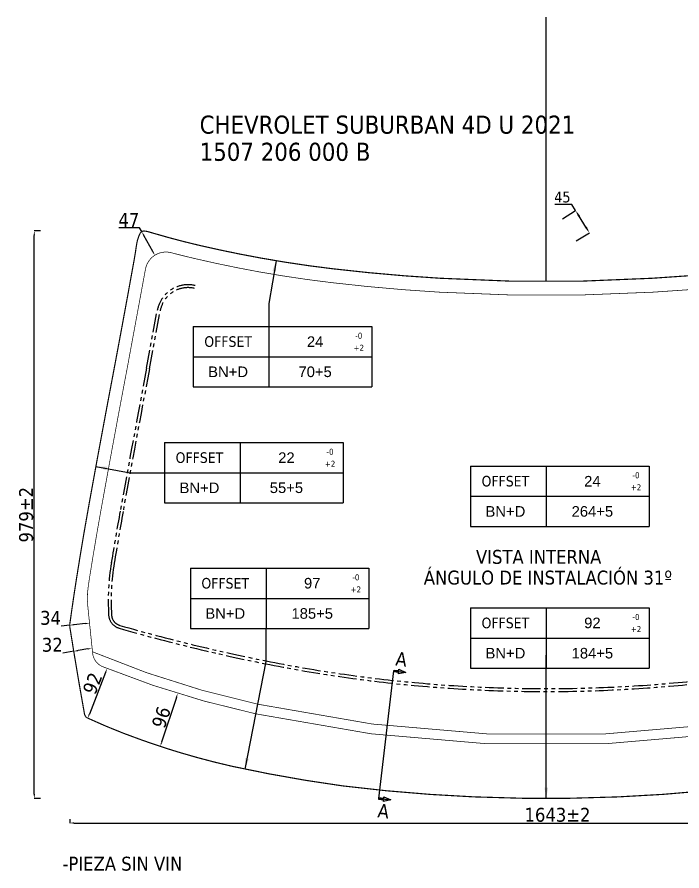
# Model space of a CAD drawing. Header units: millimetres. Extents: x 25 to 16470, y 343 to 6096.
# Drawn here: x 14639 to 15785, y 4624 to 6096 of the extents above; entities that cross this region are included whole.
import ezdxf
from ezdxf.enums import TextEntityAlignment as Align

# ---------------------------------------------------------------- set-up
doc = ezdxf.new("R2010")
doc.units = ezdxf.units.MM
doc.linetypes.add('PHANTOM', pattern=[63.5, 31.75, -6.35, 6.35, -6.35, 6.35, -6.35])
for name, color, linetype in [('DIM10', 7, 'Continuous'), ('OFFSET', 6, 'Continuous'), ('PERIMETRO', 5, 'Continuous'), ('PHANTOM', 1, 'PHANTOM')]:
    doc.layers.add(name, color=color, linetype=linetype)
doc.styles.add('1', font='tahoma.ttf')
doc.styles.add('TECHNIC', font='tahoma.ttf')
doc.styles.add('USER1', font='arial.ttf', dxfattribs={"width": 0.75})
doc.dimstyles.new('DIM10', dxfattribs={"dimscale": 7.5, "dimtxt": 2.5, "dimasz": 1, "dimexe": 0, "dimexo": 0, "dimgap": 0.4, "dimtad": 1, "dimtoh": 1, "dimdec": 0, "dimzin": 0, "dimdsep": 46, "dimtxsty": 'TECHNIC', "dimcen": 0.1, "dimdle": 1.25, "dimclre": 7, "dimclrt": 7, "dimazin": 0, "dimtfac": 2, "dimtdec": 0, "dimtofl": 0, "dimtmove": 0, "dimatfit": 3, "dimfxl": 1, "dimtvp": 1.5, "dimtolj": 1, "dimtzin": 0, "dimarcsym": 0})
doc.dimstyles.new('DIM10$0', dxfattribs={"dimscale": 7.5, "dimtxt": 2.4, "dimasz": 1, "dimexe": 0.5, "dimexo": 0.5, "dimgap": 0.4, "dimtad": 1, "dimtoh": 1, "dimdec": 1, "dimzin": 0, "dimdsep": 46, "dimtxsty": 'TECHNIC', "dimcen": 0.1, "dimdle": 1.25, "dimclrd": 256, "dimclre": 256, "dimclrt": 7, "dimadec": 0, "dimazin": 0, "dimtfac": 2, "dimtdec": 1, "dimtofl": 0, "dimtmove": 0, "dimatfit": 3, "dimfxl": 1, "dimtvp": 1.5, "dimtolj": 1, "dimtzin": 0, "dimlwd": -1, "dimlwe": -1, "dimarcsym": 1})

# ---------------------------------------------------------------- blocks, each defined once
blk = doc.blocks.new('*D166')
at = {"layer": 'Defpoints', "color": 0, "transparency": 16777216}
for p in [(14763.7, 5051.2), (14763.8, 5050.8), (14729.6, 5047.2)]:
    blk.add_point(p, dxfattribs=at)
at = {"layer": 'DIM10', "transparency": 16777216}
for p, q in [((14729.6, 5047.6), (14714.8, 5046.1)), ((14756.3, 5050.4), (14737, 5048.4))]:
    blk.add_line(p, q, dxfattribs=at)
for points in [[(14756.1, 5051.7), (14756.4, 5049.2), (14763.7, 5051.2)], [(14736.9, 5049.7), (14737.2, 5047.2), (14729.6, 5047.6)]]:
    blk.add_solid(points, dxfattribs=at)
at = {"layer": 'DIM10', "color": 7, "transparency": 16777216, "insert": (14696.5, 5060.1), "char_height": 24, "attachment_point": 5, "style": 'TECHNIC'}
blk.add_mtext('\\A1;34', dxfattribs=at)
blk = doc.blocks.new('*D167')
at = {"layer": 'Defpoints', "color": 0, "transparency": 16777216}
for p in [(14768.2, 5008), (14736.5, 5002.8), (14736.5, 5002.8)]:
    blk.add_point(p, dxfattribs=at)
at = {"layer": 'DIM10', "transparency": 16777216}
for p, q in [((14760.8, 5006.8), (14743.9, 5004)), ((14736.5, 5002.8), (14717.5, 4999.7))]:
    blk.add_line(p, q, dxfattribs=at)
for points in [[(14760.6, 5008), (14761, 5005.5), (14768.2, 5008)], [(14743.7, 5005.2), (14744.1, 5002.8), (14736.5, 5002.8)]]:
    blk.add_solid(points, dxfattribs=at)
at = {"layer": 'DIM10', "color": 7, "transparency": 16777216, "insert": (14699.5, 5013.7), "char_height": 24, "attachment_point": 5, "style": 'TECHNIC'}
blk.add_mtext('\\A1;32', dxfattribs=at)
blk = doc.blocks.new('IF-TECNICA')
for p, q in [((0, 0), (50.57, 0)), ((0, 0), (0, -17.14)), ((21.43, 0), (21.43, -17.14)), ((50.57, 0), (50.57, -17.14)), ((0, -8.57), (50.57, -8.57)), ((0, -17.14), (50.57, -17.14))]:
    blk.add_line(p, q)
at = {"style": 'TECHNIC'}
for s, height, p in [('-0', 1.714, (46.88, -2.62)), ('OFFSET', 3, (9.87, -4.29)), ('+2', 1.714, (46.88, -6.03))]:
    blk.add_text(s, height=height, dxfattribs=at).set_placement(p, align=Align.MIDDLE)
for tag, p in [('OFFSET', (34.52, -4.29)), ('BN+D', (9.87, -12.86)), ('BN+D', (34.52, -12.86))]:
    blk.add_attdef(tag, text='', height=3, dxfattribs=at).set_placement(p, align=Align.MIDDLE)
blk = doc.blocks.new('*D144')
at = {"layer": 'Defpoints', "color": 0, "transparency": 16777216}
for p in [(14729.6, 4713.1), (16373.1, 4713.1), (16373.1, 4706.5)]:
    blk.add_point(p, dxfattribs=at)
at = {"layer": 'DIM10', "transparency": 16777216}
for p, q in [((14729.6, 4713.1), (14729.6, 4706.5)), ((16373.1, 4713.1), (16373.1, 4706.5)), ((14737.1, 4706.5), (16365.6, 4706.5))]:
    blk.add_line(p, q, dxfattribs=at)
for points in [[(14737.1, 4707.8), (14737.1, 4705.3), (14729.6, 4706.5)], [(16365.6, 4707.8), (16365.6, 4705.3), (16373.1, 4706.5)]]:
    blk.add_solid(points, dxfattribs=at)
at = {"layer": 'DIM10', "color": 7, "transparency": 16777216, "insert": (15570.8, 4720.5), "char_height": 24, "attachment_point": 5, "style": 'TECHNIC'}
blk.add_mtext('\\A1;1643±2', dxfattribs=at)
blk = doc.blocks.new('*D145')
at = {"layer": 'Defpoints', "color": 0, "transparency": 16777216}
for p in [(14668.5, 5727.5), (14679.2, 5727.5), (14679.2, 4749)]:
    blk.add_point(p, dxfattribs=at)
at = {"layer": 'DIM10', "transparency": 16777216}
for p, q in [((14679.2, 5727.5), (14668.5, 5727.5)), ((14668.5, 4756.5), (14668.5, 5720)), ((14679.2, 4749), (14668.5, 4749))]:
    blk.add_line(p, q, dxfattribs=at)
for points in [[(14667.2, 5720), (14669.7, 5720), (14668.5, 5727.5)], [(14667.2, 4756.5), (14669.7, 4756.5), (14668.5, 4749)]]:
    blk.add_solid(points, dxfattribs=at)
at = {"layer": 'DIM10', "color": 7, "transparency": 16777216, "insert": (14654.5, 5238.2), "char_height": 24, "attachment_point": 5, "rotation": 90, "style": 'TECHNIC'}
blk.add_mtext('\\A1;979±2', dxfattribs=at)
blk = doc.blocks.new('*D155')
at = {"layer": 'Defpoints', "color": 0, "transparency": 16777216}
for p in [(14794.1, 4973.1), (14760.7, 4887.4), (14760.7, 4887.4)]:
    blk.add_point(p, dxfattribs=at)
at = {"layer": 'DIM10', "transparency": 16777216}
blk.add_line((14791.4, 4966.1), (14763.4, 4894.4), dxfattribs=at)
for points in [[(14790.2, 4966.6), (14792.5, 4965.7), (14794.1, 4973.1)], [(14762.2, 4894.8), (14764.6, 4893.9), (14760.7, 4887.4)]]:
    blk.add_solid(points, dxfattribs=at)
at = {"layer": 'DIM10', "color": 7, "transparency": 16777216, "insert": (14769, 4947.3), "char_height": 24, "attachment_point": 5, "rotation": 68.7025, "style": 'TECHNIC'}
blk.add_mtext('\\A1;92', dxfattribs=at)
blk = doc.blocks.new('*D156')
at = {"layer": 'Defpoints', "color": 0, "transparency": 16777216}
for p in [(14916.8, 4929.9), (14885.8, 4838.7), (14886.7, 4838.4)]:
    blk.add_point(p, dxfattribs=at)
at = {"layer": 'DIM10', "transparency": 16777216}
blk.add_line((14913.5, 4923.1), (14888.1, 4845.8), dxfattribs=at)
for points in [[(14912.3, 4923.5), (14914.6, 4922.7), (14915.8, 4930.2)], [(14886.9, 4846.2), (14889.3, 4845.4), (14885.8, 4838.7)]]:
    blk.add_solid(points, dxfattribs=at)
at = {"layer": 'DIM10', "color": 7, "transparency": 16777216, "insert": (14887.5, 4888.8), "char_height": 24, "attachment_point": 5, "rotation": 71.8299, "style": 'TECHNIC'}
blk.add_mtext('\\A1;96', dxfattribs=at)
blk = doc.blocks.new('*D157')
at = {"layer": 'Defpoints', "color": 0, "transparency": 16777216}
for p in [(14853.7, 5726.4), (14876.3, 5685.7), (14876.3, 5685.6)]:
    blk.add_point(p, dxfattribs=at)
at = {"layer": 'DIM10', "transparency": 16777216}
for p, q in [((14850.1, 5732.9), (14814.4, 5732.9)), ((14853.7, 5726.4), (14850.1, 5732.9)), ((14872.7, 5692.2), (14857.4, 5719.8))]:
    blk.add_line(p, q, dxfattribs=at)
for points in [[(14858.5, 5720.4), (14856.3, 5719.2), (14853.7, 5726.4)], [(14873.8, 5692.8), (14871.6, 5691.6), (14876.3, 5685.7)]]:
    blk.add_solid(points, dxfattribs=at)
at = {"layer": 'DIM10', "color": 7, "transparency": 16777216, "insert": (14831.5, 5746.4), "char_height": 24, "attachment_point": 5, "style": 'TECHNIC'}
blk.add_mtext('\\A1;47', dxfattribs=at)
blk = doc.blocks.new('*U132')
at = {"layer": 'DIM10'}
h = blk.add_hatch(color=256, dxfattribs=at)
h.dxf.hatch_style = 1
h.paths.add_polyline_path([(0, 93.8), (0, 97), (8.3, 97), (8.3, 99.4), (20.6, 95.4), (8.3, 91.3), (8.3, 93.8)])
h = blk.add_hatch(color=256, dxfattribs=at)
h.dxf.hatch_style = 1
h.paths.add_polyline_path([(0, -127.7), (0, -124.5), (8.3, -124.5), (8.3, -122.1), (20.6, -126.1), (8.3, -130.1), (8.3, -127.7)])
for p, q in [((0, 95.4), (20.6, 95.4)), ((0, -126.1), (20.6, -126.1))]:
    blk.add_line(p, q)
blk.add_line((0, -126.1), (0, 95.4), dxfattribs=at)
for points in [[(0, 93.8), (0, 97), (8.3, 97), (8.3, 99.4), (20.6, 95.4), (8.3, 91.3), (8.3, 93.8)], [(0, -127.7), (0, -124.5), (8.3, -124.5), (8.3, -122.1), (20.6, -126.1), (8.3, -130.1), (8.3, -127.7)]]:
    blk.add_lwpolyline(points, close=True, dxfattribs=at)
at = {"layer": 'DIM10', "style": '1'}
for p in [(0.7, 105.2), (0.7, -158.6)]:
    blk.add_text('A', height=24, rotation=359.9999, dxfattribs=at).set_placement(p)
blk = doc.blocks.new('*D149')
at = {"layer": 'Defpoints', "color": 0, "transparency": 16777216}
for p in [(15579.4, 5748.6), (15625.8, 5724.5), (15603, 5710.4)]:
    blk.add_point(p, dxfattribs=at)
at = {"layer": 'DIM10', "color": 0, "lineweight": -2, "transparency": 16777216}
for p, q in [((15595.4, 5773.4), (15566.1, 5773.4)), ((15602.1, 5762.7), (15595.4, 5773.4)), ((15619.8, 5734.1), (15608, 5753.1))]:
    blk.add_line(p, q, dxfattribs=at)
at = {"layer": 'DIM10', "color": 7, "lineweight": -2, "transparency": 16777216}
for p, q in [((15579.4, 5748.6), (15602.1, 5762.7)), ((15603, 5710.4), (15625.8, 5724.5))]:
    blk.add_line(p, q, dxfattribs=at)
at = {"layer": 'DIM10', "color": 0, "transparency": 16777216}
for points in [[(15609.6, 5754.1), (15606.4, 5752.1), (15602.1, 5762.7)], [(15621.4, 5735.1), (15618.2, 5733.1), (15625.8, 5724.5)]]:
    blk.add_solid(points, dxfattribs=at)
at = {"layer": 'DIM10', "color": 7, "transparency": 16777216, "insert": (15579.3, 5786), "char_height": 18.75, "attachment_point": 5, "style": 'TECHNIC'}
blk.add_mtext('\\A1;45', dxfattribs=at)

msp = doc.modelspace()

# ---------------------------------------------------------------- linework, layer by layer
msp.add_line((15551.4, 5640.4), (15551.4, 6096.4))
at = {"layer": 'OFFSET', "const_width": 1.2}
for points in [[(16052.2, 4894.8, -0.107516), (15050.5, 4894.8, -0.042344), (14786.5, 4976.1, -0.277861), (14769.1, 4999.2), (14760.7, 5080.5, -0.063613), (14761.5, 5114.7, 0.0007), (14763.1, 5125.5, -0.005604), (14784.2, 5250.4, -0.002536), (14829.8, 5496.9), (14860.2, 5661.8, -0.436986), (14904.8, 5690, 0.00787), (14947.7, 5679.4, 0.012289), (15055.1, 5657.2, 0.015368), (15180.8, 5638.5, 0.01461), (15366.8, 5622, 0.029454), (15735.9, 5622, 0.01461), (15922, 5638.5, 0.015368)], [(16333.9, 5001.8, -0.046367), (16048.6, 4911.4, -0.107516), (15054.1, 4911.4, -0.046367), (14768.8, 5001.8)]]:
    msp.add_lwpolyline(points, format="xyb", dxfattribs=at)
at = {"layer": 'PERIMETRO', "const_width": 2}
msp.add_lwpolyline([(15919.1, 5662.3, -0.014613), (15734.5, 5646, -0.030814), (15368.2, 5646, -0.014613), (15183.6, 5662.3, -0.015368), (15059.4, 5680.8, -0.012289), (14953.2, 5702.7, -0.014624), (14875.1, 5723.3, 0.003498), (14864.3, 5726.4, 0.045864), (14858.5, 5727.4, 0.321332), (14850.5, 5722.7, 0.03819), (14846.3, 5711, 0.030758), (14844.6, 5702.4, -0.009527), (14839.3, 5670, -0.001827), (14808.2, 5500.9, 0.002535), (14762.5, 5254.2, 0.005602), (14741.4, 5129, 0.005293), (14729.9, 5051, 0.073314), (14729.9, 5043.4, 0.005251), (14755, 4894.7, 0.245055), (14760.7, 4887.4, 0.023741), (14854, 4849.6, 0.012916), (14919.7, 4828, 0.017462), (15010.2, 4804.2, 0.019362), (15199.9, 4770.6, 0.020384), (15426.6, 4751.6, 0.021422), (15676.2, 4751.6, 0.020384), (15902.9, 4770.6, 0.019362)], format="xyb", dxfattribs=at)
at = {"layer": 'PHANTOM'}
for p, q in [((14862.2, 5490.8), (14880.6, 5590.6)), ((14867.1, 5489.9), (14885.5, 5589.7))]:
    msp.add_line(p, q, dxfattribs=at)
at = {"layer": 'PHANTOM', "color": 1}
msp.add_lwpolyline([(14816.4, 5047.3), (14816.4, 5047.3)], dxfattribs=at)
at = {"layer": 'PHANTOM'}
for centre, radius, start, end in [((14933.7, 5580.8), 54, 77.0737, 169.5522), ((14933.7, 5580.8), 49, 77.0737, 169.5522), ((39111.1, 876.2), 24684.1, 169.2253, 169.80665), ((39111.1, 876.2), 24679.1, 169.22526, 169.80665), ((20341.4, 4248.9), 5613.8, 169.785, 170.7064), ((20341.6, 4248.9), 5608.9, 169.785, 170.7064), ((15208, 5089), 412, 170.7064, 183.3174), ((15208, 5089), 407, 170.7064, 183.3174), ((14821.6, 5066.6), 20, 183.3174, 253.9736), ((14821.6, 5066.6), 25, 183.3174, 253.9736), ((15683.6, 8067.4), 3147.2, 253.9736, 258.7089), ((15683.6, 8067.4), 3142.2, 253.9736, 258.7089), ((15551.4, 7405.2), 2471.9, 258.7089, 281.2911), ((15551.4, 7405.2), 2466.9, 258.7089, 281.2911)]:
    msp.add_arc(centre, radius, start, end, dxfattribs=at)

# ---------------------------------------------------------------- block references
at = {"color": 4, "rotation": 353.2774392162569}
msp.add_blockref('*U132', (15277.5, 4874), dxfattribs=at)
at = {"layer": 'DIM10', "ltscale": 50}
ref = msp.add_blockref('IF-TECNICA', (14942.7, 5562.9), dxfattribs=dict(at, xscale=6.086340000000264, yscale=6.086340000000264, zscale=6.086340000000264))
ref.add_attrib('OFFSET', '24', dxfattribs={"layer": '0', "height": 18.26, "style": 'USER1'}).set_placement((15152.8, 5536.8), align=Align.MIDDLE)
ref.add_attrib('BN+D', '70+5', dxfattribs={"layer": '0', "height": 18.26, "style": 'USER1'}).set_placement((15152.8, 5484.7), align=Align.MIDDLE)
ref.add_attrib('BN+D', 'BN+D', dxfattribs={"layer": '0', "height": 18.26, "style": 'USER1'}).set_placement((15002.7, 5484.7), align=Align.MIDDLE)
ref = msp.add_blockref('IF-TECNICA', (14893.2, 5362.8), dxfattribs=dict(at, xscale=6.086340000000264, yscale=6.086340000000264, zscale=6.086340000000264))
ref.add_attrib('OFFSET', '22', dxfattribs={"layer": '0', "height": 18.26, "style": 'USER1'}).set_placement((15103.3, 5336.7), align=Align.MIDDLE)
ref.add_attrib('BN+D', '55+5', dxfattribs={"layer": '0', "height": 18.26, "style": 'USER1'}).set_placement((15103.3, 5284.6), align=Align.MIDDLE)
ref.add_attrib('BN+D', 'BN+D', dxfattribs={"layer": '0', "height": 18.26, "style": 'USER1'}).set_placement((14953.3, 5284.6), align=Align.MIDDLE)
ref = msp.add_blockref('IF-TECNICA', (15420.9, 5322.2), dxfattribs=dict(at, xscale=6.086340000000264, yscale=6.086340000000264, zscale=6.086340000000264))
ref.add_attrib('OFFSET', '24', dxfattribs={"layer": '0', "height": 18.26, "style": 'USER1'}).set_placement((15631, 5296.1), align=Align.MIDDLE)
ref.add_attrib('BN+D', '264+5', dxfattribs={"layer": '0', "height": 18.26, "style": 'USER1'}).set_placement((15631, 5243.9), align=Align.MIDDLE)
ref.add_attrib('BN+D', 'BN+D', dxfattribs={"layer": '0', "height": 18.26, "style": 'USER1'}).set_placement((15481, 5243.9), align=Align.MIDDLE)
ref = msp.add_blockref('IF-TECNICA', (14937.7, 5146.1), dxfattribs=dict(at, xscale=6.086340000000264, yscale=6.086340000000264, zscale=6.086340000000264))
ref.add_attrib('OFFSET', '97', dxfattribs={"layer": '0', "height": 18.26, "style": 'USER1'}).set_placement((15147.8, 5120.1), align=Align.MIDDLE)
ref.add_attrib('BN+D', '185+5', dxfattribs={"layer": '0', "height": 18.26, "style": 'USER1'}).set_placement((15147.8, 5067.9), align=Align.MIDDLE)
ref.add_attrib('BN+D', 'BN+D', dxfattribs={"layer": '0', "height": 18.26, "style": 'USER1'}).set_placement((14997.8, 5067.9), align=Align.MIDDLE)
ref = msp.add_blockref('IF-TECNICA', (15420.9, 5077.7), dxfattribs=dict(at, xscale=6.086340000000264, yscale=6.086340000000264, zscale=6.086340000000264))
ref.add_attrib('OFFSET', '92', dxfattribs={"layer": '0', "height": 18.26, "style": 'USER1'}).set_placement((15631, 5051.6), align=Align.MIDDLE)
ref.add_attrib('BN+D', '184+5', dxfattribs={"layer": '0', "height": 18.26, "style": 'USER1'}).set_placement((15631, 4999.4), align=Align.MIDDLE)
ref.add_attrib('BN+D', 'BN+D', dxfattribs={"layer": '0', "height": 18.26, "style": 'USER1'}).set_placement((15481, 4999.4), align=Align.MIDDLE)

# ---------------------------------------------------------------- texts
at = {"layer": 'DIM10', "color": 7, "style": 'TECHNIC'}
for s, p in [('CHEVROLET SUBURBAN 4D U 2021', (14953.6, 5895.3)), ('1507 206 000 B', (14953.6, 5848.5))]:
    msp.add_text(s, height=31.2, rotation=0, dxfattribs=at).set_placement(p)
at = {"layer": 'DIM10', "style": 'TECHNIC'}
for s, p in [('VISTA INTERNA', (15430.2, 5153.5)), ('ÁNGULO DE INSTALACIÓN 31º', (15340.2, 5117.8)), ('-PIEZA SIN VIN ', (14717.1, 4624.4))]:
    msp.add_text(s, height=24, rotation=0, dxfattribs=at).set_placement(p)

# ---------------------------------------------------------------- dimensions: what is measured, and where the dimension line sits
at = {"layer": 'DIM10'}
for base, p1, p2, angle, dimstyle, override, picture, middle in [((15625.8, 5724.5), (15579.4, 5748.6), (15603, 5710.4), 301.851, 'DIM10', {"dimtxt": 2.5, "dimasz": 1.5, "dimgap": 0.4}, '*D149', (15579.3, 5773.4)), ((14876.3, 5685.7), (14853.7, 5726.4), (14876.3, 5685.6), 299.0517, 'DIM10$0', {"dimtxt": 3.2, "dimexe": 0, "dimexo": 0, "dimgap": 0.2, "dimdec": 0, "dimse1": 1, "dimse2": 1}, '*D157', (14831.5, 5732.9)), ((14763.7, 5051.2), (14729.6, 5047.2), (14763.8, 5050.8), 5.9139, 'DIM10$0', {"dimtxt": 3.2, "dimexe": 0, "dimexo": 0, "dimgap": 0.2, "dimdec": 0, "dimse1": 1, "dimse2": 1}, '*D166', (14696.5, 5046.1)), ((14736.5, 5002.8), (14768.2, 5008), (14736.5, 5002.8), 189.2925, 'DIM10$0', {"dimtxt": 3.2, "dimexe": 0, "dimexo": 0, "dimgap": 0.2, "dimdec": 0, "dimse1": 1, "dimse2": 1}, '*D167', (14699.5, 4999.7)), ((14760.7, 4887.4), (14794.1, 4973.1), (14760.7, 4887.4), 248.7025, 'DIM10$0', {"dimtxt": 3.2, "dimexe": 0, "dimexo": 0, "dimgap": 0.2, "dimdec": 0, "dimse1": 1, "dimse2": 1}, '*D155', (14782.1, 4942.3))]:
    dim = msp.add_linear_dim(base=base, p1=p1, p2=p2, angle=angle, dimstyle=dimstyle, override=override, dxfattribs=at)
    dim.commit()
    dim.dimension.update_dxf_attribs({"geometry": picture, "text_midpoint": middle, "dimtype": 161})
dim = msp.add_linear_dim(base=(14668.4833, 5727.462), p1=(14679.1588, 4748.9506), p2=(14679.1588, 5727.462), angle=90, text='<>±2', dimstyle='DIM10$0', override={"dimtxt": 3.2, "dimexe": 0, "dimexo": 0, "dimgap": 0.2, "dimdec": 0}, dxfattribs=at)
dim.commit()
dim.dimension.update_dxf_attribs({"geometry": '*D145', "text_midpoint": (14654.4997, 5238.2063)})
dim = msp.add_aligned_dim(p1=(14916.8, 4929.9), p2=(14886.7, 4838.4), distance=-1, dimstyle='DIM10$0', override={"dimtxt": 3.2, "dimexe": 0, "dimexo": 0, "dimgap": 0.2, "dimdec": 0, "dimse1": 1, "dimse2": 1}, dxfattribs=at)
dim.commit()
dim.dimension.update_dxf_attribs({"geometry": '*D156', "text_midpoint": (14887.5, 4888.8)})
dim = msp.add_linear_dim(base=(16373.0972, 4706.5125), p1=(14729.6291, 4713.1401), p2=(16373.0972, 4713.1401), text='<>±2', dimstyle='DIM10$0', override={"dimtxt": 3.2, "dimexe": 0, "dimexo": 0, "dimgap": 0.2, "dimdec": 0}, dxfattribs=at)
dim.commit()
dim.dimension.update_dxf_attribs({"geometry": '*D144', "text_midpoint": (15570.797, 4706.5125), "dimtype": 160})

# ---------------------------------------------------------------- leaders
for points, override in [([(15085.4, 5676.3), (15073.1, 5602.7), (15073.1, 5562.9)], {"dimtxt": 3.2, "dimasz": 2.5, "dimgap": 0.2, "dimtdec": 1}), ([(14774.7, 5321.4), (14833.7, 5310.7), (14893.2, 5310.7)], {"dimasz": 2.5, "dimgap": 0.6, "dimtad": 0}), ([(15031.9, 4799.6), (15068.2, 4985.2), (15068.2, 5041.8)], {"dimasz": 2.5, "dimgap": 0.6, "dimtad": 0}), ([(15551.4, 4749), (15551.4, 4941.3), (15551.4, 4996.2)], {"dimasz": 2.5, "dimgap": 0.6, "dimtad": 0})]:
    msp.add_leader(points, dimstyle='DIM10', override=override, dxfattribs=at)

doc.saveas('drawing.dxf')
